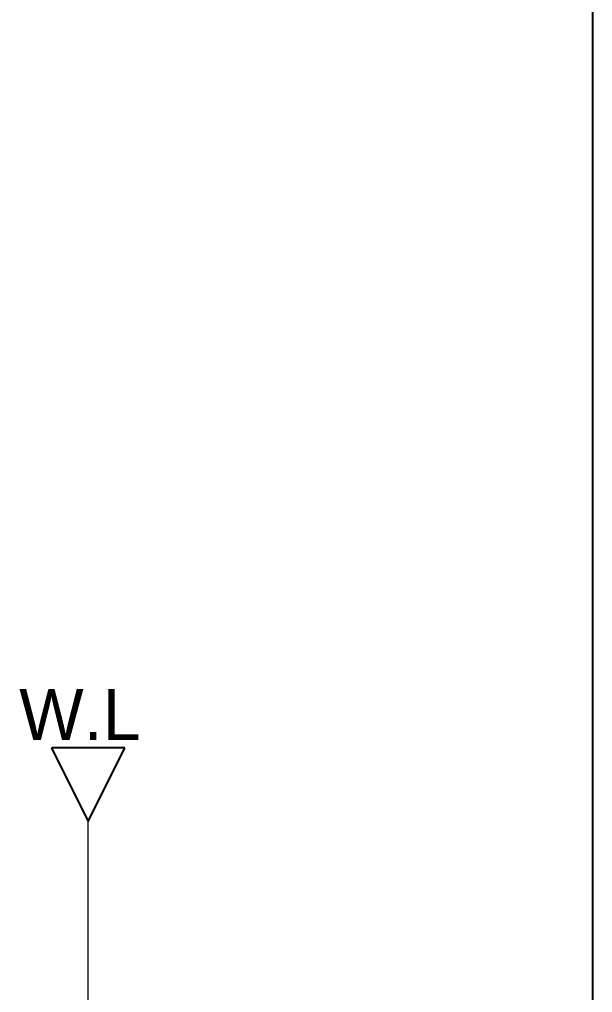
# Model space of a CAD drawing. Header units: millimetres. Extents: x 0 to 4679, y -4094 to -981.
# Drawn here: x 4399.1 to 4679.5, y -2401.8 to -1925.8 of the extents above; entities that cross this region are included whole.
import ezdxf

# ---------------------------------------------------------------- set-up
doc = ezdxf.new("R2010")
doc.units = ezdxf.units.MM
for name, color, linetype in [('TEXT', 7, 'Continuous'), ('도각라인', 7, 'Continuous'), ('외형선', 3, 'Continuous')]:
    doc.layers.add(name, color=color, linetype=linetype)
doc.styles.add('맑은고딕_통일', font='malgun.ttf', dxfattribs={"height": 25})

msp = doc.modelspace()

# ---------------------------------------------------------------- linework, layer by layer
at = {"layer": '도각라인', "color": 7}
msp.add_line((4679.45, -980.91), (4679.45, -4016.91), dxfattribs=at)
at = {"layer": '외형선', "linetype": 'Continuous'}
for p, q in [((4450.74, -2282.12), (4414.74, -2282.12)), ((4414.74, -2282.12), (4432.74, -2318.12)), ((4432.74, -2318.12), (4450.74, -2282.12))]:
    msp.add_line(p, q, dxfattribs=at)
at = {"layer": '외형선', "linetype": 'Continuous', "lineweight": 18}
msp.add_line((4432.74, -3932.96), (4432.74, -2318.12), dxfattribs=at)

# ---------------------------------------------------------------- texts
at = {"layer": 'TEXT', "insert": (4398.98, -2278.28), "char_height": 25, "width": 119.3373, "attachment_point": 7, "line_spacing_factor": 0.963855, "style": '맑은고딕_통일'}
msp.add_mtext('\\fﾱﾼﾸﾲ;W.L', dxfattribs=at)

doc.saveas('drawing.dxf')
